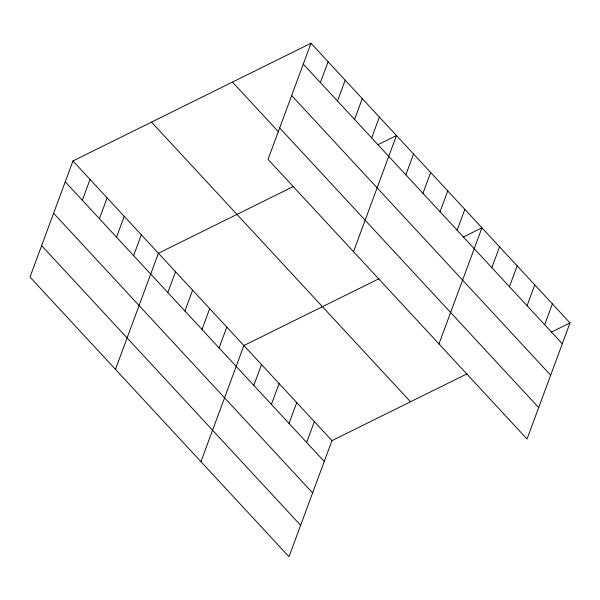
<?xml version="1.0" encoding="UTF-8"?>
<svg xmlns="http://www.w3.org/2000/svg" width="600" height="600" viewBox="0 0 600 600"><rect width="100%" height="100%" fill="white"/><g stroke="black" fill="none" stroke-linecap="round" stroke-linejoin="round"><path stroke-width="0.9" d="M310.995 43.252L268.043 159.375L527.048 439.035L570 322.913L310.995 43.252L72.953 160.965L30 277.087L289.005 556.748L331.957 440.625L467.168 373.763M82.343 200.257L90.052 179.422M99.435 218.715L107.145 197.88M116.528 237.173L124.238 216.337M133.62 255.63L141.33 234.795M115.47 369.375L158.422 253.252L293.632 186.39M167.812 292.545L175.523 271.71M184.905 311.002L192.615 290.168M201.998 329.46L209.708 308.625M219.097 347.918L226.8 327.082M320.385 82.552L328.095 61.71M200.94 461.662L243.892 345.54L379.103 278.678M337.478 101.01L345.188 80.168M253.8 385.395L261.51 364.56M354.57 119.46L362.28 98.625M271.41 404.408L279.12 383.572M371.67 137.917L379.373 117.083M289.028 423.428L296.73 402.592M353.513 251.663L396.465 135.54L377.647 144.847M306.638 442.44L314.347 421.605M405.855 174.833L413.565 153.998M422.947 193.29L430.658 172.455M440.04 211.748L447.75 190.913M457.14 230.205L464.842 209.37M438.982 343.95L481.942 227.827L463.118 237.135M491.842 267.683L499.553 246.847M509.452 286.695L517.162 265.86M527.07 305.715L534.773 284.88M544.68 324.728L552.39 303.892M551.183 332.22L570 322.913M303.293 64.095L562.29 343.748M291.66 95.535L550.658 375.195M279.675 127.935L538.68 407.588M232.447 82.102L278.663 132M151.507 122.123L410.513 401.775M72.953 160.965L331.957 440.625M65.25 181.808L324.248 461.46M53.617 213.248L312.615 492.9M41.633 245.647L300.63 525.3"/></g></svg>
